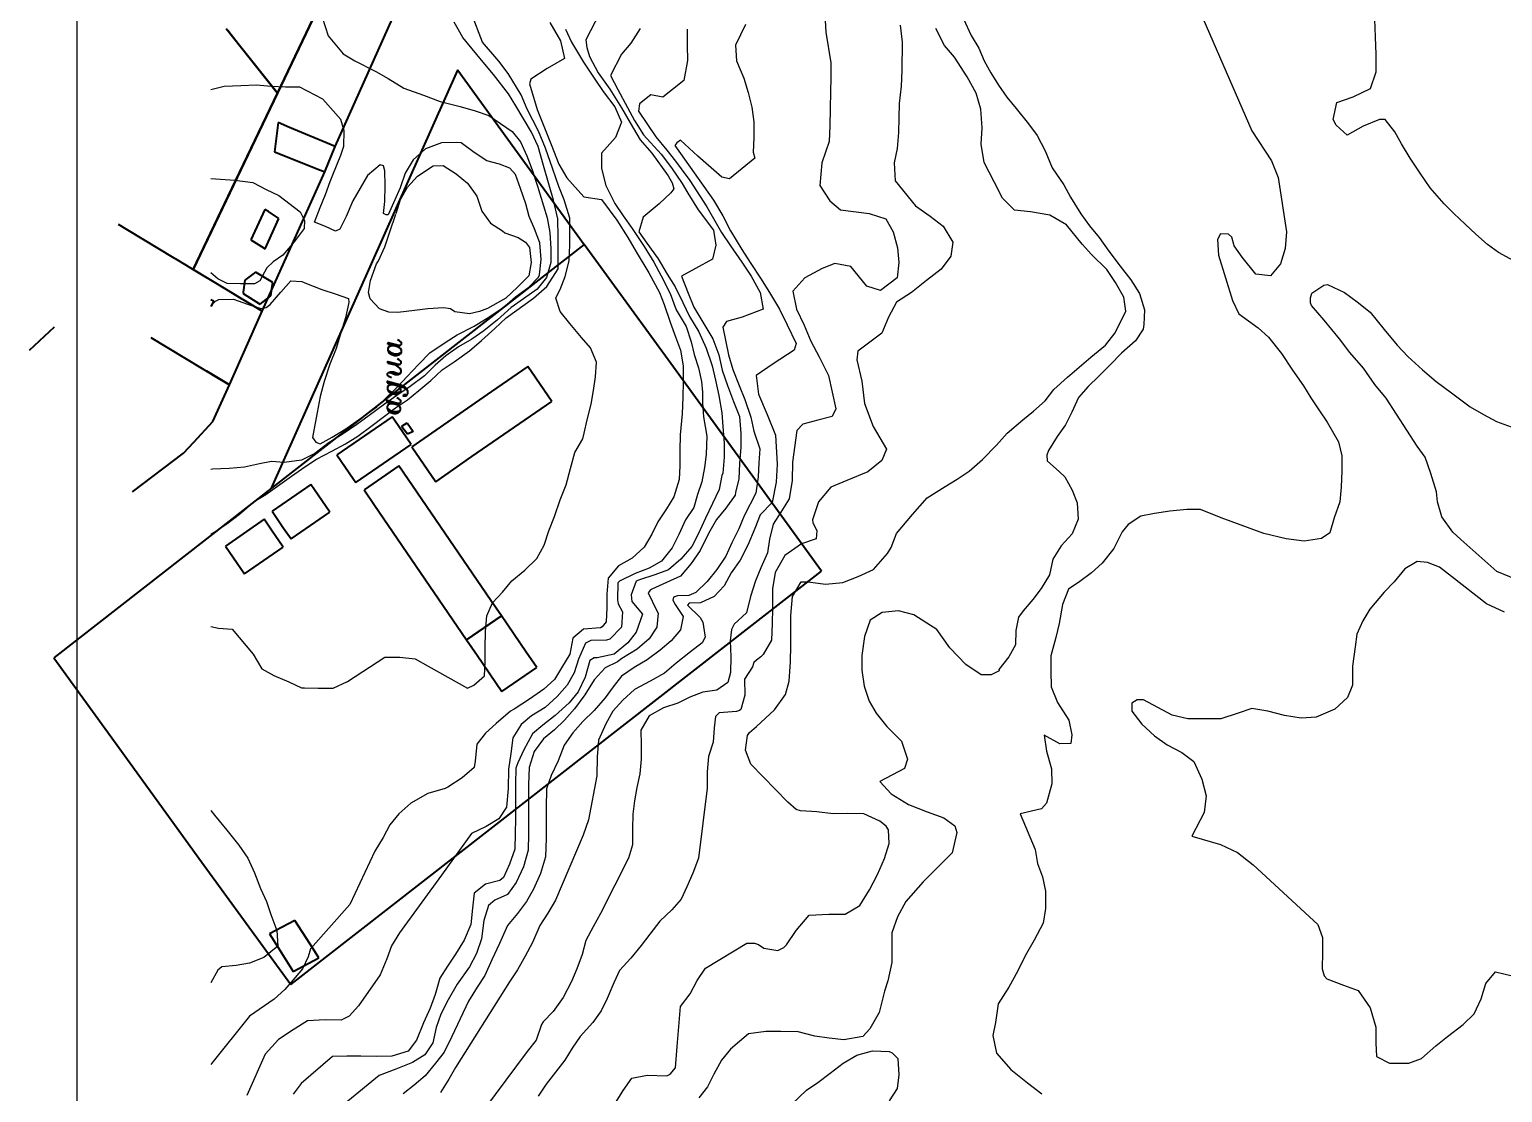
# Model space of a CAD drawing. Header units: metres. Extents: x 78 to 178, y -74 to 157.
# Drawn here: x 142.586 to 145.516, y -12.912 to -10.798 of the extents above; entities that cross this region are included whole.
import ezdxf
from ezdxf.enums import TextEntityAlignment as Align

# ---------------------------------------------------------------- set-up
doc = ezdxf.new("R2010")
doc.units = ezdxf.units.M
doc.layers.add('01_Fina', color=252, linetype='Continuous', lineweight=15)
doc.layers.add('Traza Urbana', color=7, linetype='Continuous')
doc.styles.add('ITALICT', font='ITALICT', dxfattribs={"height": 0.2})

msp = doc.modelspace()

# ---------------------------------------------------------------- linework, layer by layer
at = {"layer": '01_Fina', "color": 252, "lineweight": 9, "true_color": 0x939598}
msp.add_lwpolyline([(142.68008, -4.95976), (142.68008, -14.84805), (151.21343, -14.84213), (151.21343, -4.95384), (142.94709, -4.95976)], dxfattribs=at)
at = {"layer": '01_Fina', "color": 252, "linetype": 'Continuous', "lineweight": 9, "true_color": 0x939598}
for points in [[(144.86926, -10.65725), (145.01736, -10.99935), (145.05656, -11.05929), (145.07007, -11.09247), (145.0864, -11.20017), (145.08372, -11.23308), (145.07449, -11.26359), (145.05455, -11.28753), (145.02539, -11.28459), (144.99823, -11.25061), (144.98271, -11.22827), (144.97776, -11.21074), (144.97094, -11.20459), (144.95555, -11.20445), (144.94926, -11.21542), (144.95113, -11.2466), (144.97883, -11.3369), (144.99207, -11.36339), (145.03007, -11.39082), (145.05108, -11.40982), (145.0769, -11.44246), (145.09871, -11.47538), (145.12025, -11.50642), (145.13483, -11.53036), (145.15062, -11.55391), (145.16774, -11.57853), (145.19008, -11.61813), (145.19664, -11.64556), (145.19691, -11.67526), (145.19557, -11.7079), (145.19263, -11.73734), (145.18112, -11.76918), (145.17256, -11.79888), (145.15637, -11.80999), (145.12198, -11.8156), (145.08559, -11.81106), (145.04118, -11.80035), (144.95649, -11.76905), (144.91541, -11.75219), (144.88852, -11.75246), (144.85467, -11.75593), (144.82403, -11.76048), (144.79674, -11.76597), (144.77172, -11.78202), (144.75955, -11.79714), (144.74309, -11.83019), (144.71981, -11.85895), (144.69867, -11.87835), (144.67513, -11.89534), (144.65305, -11.91073), (144.64128, -11.94163), (144.63432, -11.97896), (144.62763, -12.00719), (144.618, -12.04332), (144.6176, -12.07422), (144.6184, -12.10486), (144.63071, -12.13643), (144.65372, -12.17122), (144.65987, -12.20065), (144.65733, -12.21764), (144.63566, -12.21818), (144.60475, -12.20145), (144.6093, -12.2333), (144.61934, -12.26822), (144.61987, -12.29832), (144.60944, -12.33618), (144.59913, -12.34809), (144.55659, -12.35772), (144.58642, -12.42876), (144.59097, -12.45632), (144.60141, -12.48268), (144.60743, -12.51118), (144.60729, -12.5461), (144.60234, -12.57513), (144.58482, -12.60911), (144.56649, -12.64029), (144.55244, -12.67026), (144.53411, -12.7021), (144.51297, -12.73581), (144.50762, -12.7726), (144.50254, -12.79883), (144.50949, -12.83388), (144.53853, -12.86639), (144.57157, -12.89288), (144.59994, -12.91429)], [(144.16686, -10.74502), (144.16993, -10.80295), (144.18024, -10.86396), (144.17984, -10.89406), (144.17943, -10.92135), (144.17903, -10.9556), (144.17796, -10.98918), (144.17703, -11.02049), (144.16217, -11.06304), (144.15843, -11.10799), (144.17796, -11.13876), (144.19964, -11.15669), (144.25623, -11.16405), (144.28941, -11.17435), (144.30399, -11.20017), (144.31242, -11.23228), (144.3155, -11.26118), (144.31202, -11.29155), (144.27897, -11.3171), (144.25195, -11.308), (144.2197, -11.26921), (144.1884, -11.26332), (144.16298, -11.27282), (144.12819, -11.29141), (144.10465, -11.31831), (144.11214, -11.3543), (144.12726, -11.38614), (144.14023, -11.41771), (144.15696, -11.44902), (144.17542, -11.48568), (144.19027, -11.55204), (144.18264, -11.56729), (144.15428, -11.57451), (144.12418, -11.58268), (144.11267, -11.59525), (144.10384, -11.6584), (144.10331, -11.69452), (144.09755, -11.73092), (144.08043, -11.75754), (144.06558, -11.78162), (144.05835, -11.81159), (144.05394, -11.83848), (144.04056, -11.86872), (144.03053, -11.89441), (144.02022, -11.92531), (144.01233, -11.95809), (143.98798, -11.98017), (143.98276, -11.9914), (143.97995, -12.01335), (143.98116, -12.04519), (143.98035, -12.07649), (143.97514, -12.0963), (143.95306, -12.11195), (143.9255, -12.11596), (143.89981, -12.12573), (143.8756, -12.13737), (143.8471, -12.1466), (143.81887, -12.16266), (143.80188, -12.19102), (143.80268, -12.22045), (143.80255, -12.24922), (143.80027, -12.27825), (143.79398, -12.30541), (143.78984, -12.33203), (143.78636, -12.35866), (143.78569, -12.38769), (143.78556, -12.41967), (143.77739, -12.44616), (143.72201, -12.55613), (143.70742, -12.58276), (143.69271, -12.60992), (143.68521, -12.63774), (143.67491, -12.66584), (143.66434, -12.69086), (143.64748, -12.7227), (143.62755, -12.75053), (143.60802, -12.77153), (143.60427, -12.77675), (143.59397, -12.80766), (143.57604, -12.83013), (143.46968, -12.97275)], [(142.94709, -11.98507), (142.96221, -11.98833), (142.98937, -11.9906), (143.03071, -12.0401), (143.04851, -12.06914), (143.07179, -12.08265), (143.10175, -12.09549), (143.12691, -12.107), (143.13279, -12.10713), (143.16022, -12.10753), (143.18992, -12.1078), (143.21842, -12.09442), (143.29307, -12.04586), (143.32304, -12.04599), (143.35328, -12.04934), (143.37883, -12.06405), (143.4575, -12.10807), (143.46995, -12.10205), (143.49108, -12.08332), (143.49256, -12.05522), (143.49269, -12.02806), (143.49296, -11.99435), (143.49563, -11.96384), (143.50714, -11.93829), (143.52707, -11.91688), (143.5458, -11.89441), (143.57149, -11.87327), (143.59544, -11.84972), (143.60989, -11.8235), (143.61899, -11.79487), (143.63063, -11.76624), (143.6416, -11.73306), (143.65391, -11.70309), (143.6622, -11.67084), (143.67063, -11.639), (143.68695, -11.61171), (143.68949, -11.6006), (143.69565, -11.57385), (143.70341, -11.54321), (143.70823, -11.51551), (143.71184, -11.48835), (143.71384, -11.45972), (143.7018, -11.43123), (143.68428, -11.41009), (143.66126, -11.38239), (143.64173, -11.35885), (143.6333, -11.33195), (143.63424, -11.32888), (143.642, -11.31496), (143.65177, -11.28874), (143.65966, -11.25757), (143.66126, -11.22639), (143.66126, -11.17301), (143.64963, -11.13635), (143.63879, -11.11), (143.62715, -11.07534), (143.61243, -11.03374), (143.59865, -11.00015), (143.57591, -10.9564), (143.56413, -10.92791), (143.53831, -10.88509), (143.51945, -10.86048), (143.48707, -10.82315), (143.46553, -10.76575)], [(143.16798, -10.77338), (143.18016, -10.81057), (143.21012, -10.84616), (143.233, -10.85994), (143.27488, -10.88121), (143.2995, -10.8954), (143.33067, -10.91453), (143.36974, -10.92844), (143.40278, -10.94088), (143.44265, -10.95092), (143.47262, -10.95948), (143.49951, -10.96898), (143.54607, -11.00056), (143.56306, -11.02143), (143.57551, -11.04885), (143.58581, -11.07695), (143.59664, -11.10959), (143.60855, -11.14839), (143.61578, -11.17221), (143.62113, -11.20178), (143.62313, -11.23402), (143.62287, -11.26145), (143.61471, -11.29075), (143.59571, -11.31403), (143.56908, -11.33369), (143.54447, -11.35042), (143.51717, -11.3753), (143.48961, -11.39724), (143.46566, -11.41343), (143.43931, -11.42882), (143.41456, -11.44675), (143.39315, -11.46548), (143.37201, -11.48635), (143.34311, -11.50775), (143.31649, -11.52555), (143.29227, -11.54321), (143.2615, -11.56582), (143.23702, -11.58334), (143.20785, -11.60315), (143.18216, -11.61907), (143.15353, -11.64114), (143.12691, -11.65412), (143.09239, -11.6588), (143.0675, -11.6572), (143.04369, -11.66188), (143.01385, -11.66817), (142.98322, -11.67084), (142.9499, -11.67205), (142.94709, -11.67289)], [(142.94709, -11.80134), (142.95338, -11.79741), (142.9788, -11.78082), (143.00369, -11.76169), (143.03285, -11.73667), (143.0564, -11.72249), (143.07968, -11.70616), (143.10724, -11.68583), (143.13386, -11.66736), (143.15714, -11.65265), (143.18725, -11.63659), (143.21454, -11.62161), (143.23902, -11.60676), (143.26752, -11.58522), (143.2896, -11.5689), (143.31435, -11.55016), (143.3383, -11.53411), (143.36024, -11.51591), (143.38419, -11.49611), (143.4068, -11.47457), (143.43101, -11.45852), (143.46111, -11.43671), (143.48506, -11.41637), (143.51169, -11.39229), (143.5343, -11.37102), (143.58888, -11.33222), (143.61537, -11.30908), (143.63772, -11.27389), (143.63785, -11.23924), (143.63799, -11.21168), (143.63692, -11.17421), (143.62849, -11.13742), (143.62006, -11.10719), (143.60842, -11.06839), (143.59825, -11.03026), (143.5846, -11.00176), (143.55383, -10.94945), (143.53871, -10.92577), (143.50941, -10.88737), (143.48533, -10.8586), (143.44787, -10.81405), (143.43115, -10.78341)], [(143.7204, -10.76455), (143.69257, -10.8182), (143.69444, -10.83332), (143.70033, -10.85151), (143.71732, -10.88416), (143.7406, -10.91667), (143.76388, -10.95373), (143.78087, -10.98316), (143.80108, -11.01728), (143.82422, -11.04364), (143.85673, -11.08859), (143.86449, -11.1025), (143.86757, -11.11495), (143.86195, -11.12297), (143.8388, -11.14451), (143.80683, -11.171), (143.79813, -11.20004), (143.81379, -11.22251), (143.8364, -11.25409), (143.85446, -11.28446), (143.87065, -11.30974), (143.88576, -11.34092), (143.89928, -11.36834), (143.91761, -11.39938), (143.93246, -11.43163), (143.94396, -11.46655), (143.95092, -11.49518), (143.95721, -11.52568), (143.9635, -11.55993), (143.96537, -11.58763), (143.96805, -11.62094), (143.96764, -11.6481), (143.9651, -11.68007), (143.9631, -11.68489), (143.95828, -11.71259), (143.9445, -11.74028), (143.93099, -11.76985), (143.91627, -11.80129), (143.90342, -11.82617), (143.88162, -11.85106), (143.85713, -11.87247), (143.82984, -11.8825), (143.7992, -11.89213), (143.79305, -11.89521), (143.78301, -11.92197), (143.78449, -11.93561), (143.80522, -11.96037), (143.79305, -11.99649), (143.77619, -12.01763), (143.7489, -12.04024), (143.71518, -12.04773), (143.70956, -12.04773), (143.7006, -12.05268), (143.69137, -12.08559), (143.67732, -12.11476), (143.65953, -12.1367), (143.63196, -12.16212), (143.60708, -12.18139), (143.58661, -12.19878), (143.56975, -12.23049), (143.55758, -12.25604), (143.55343, -12.26674), (143.55289, -12.29765), (143.55303, -12.33417), (143.55276, -12.36749), (143.55249, -12.39679), (143.55142, -12.42823), (143.54099, -12.45806), (143.52881, -12.48402), (143.52172, -12.49044), (143.49349, -12.49726), (143.47088, -12.51533), (143.46754, -12.5453), (143.46392, -12.57794), (143.45081, -12.60885), (143.43329, -12.63708), (143.41737, -12.66076), (143.40265, -12.68444), (143.39328, -12.71708), (143.38285, -12.74411), (143.36974, -12.77341), (143.35622, -12.80752), (143.3391, -12.82973), (143.30712, -12.83963), (143.27635, -12.84003), (143.24518, -12.8399), (143.21735, -12.83937), (143.18899, -12.84044), (143.12677, -12.89395), (143.11085, -12.91522)], [(144.4438, -10.77672), (144.45919, -10.8099), (144.47471, -10.83479), (144.48488, -10.86034), (144.49852, -10.88416), (144.51337, -10.90851), (144.5305, -10.93246), (144.54896, -10.9552), (144.57318, -10.9853), (144.5903, -11.00872), (144.60676, -11.03895), (144.62054, -11.07307), (144.64369, -11.10665), (144.65693, -11.13127), (144.67767, -11.16472), (144.69453, -11.18813), (144.71393, -11.21181), (144.73319, -11.2387), (144.75594, -11.2684), (144.77721, -11.29596), (144.79393, -11.32312), (144.80397, -11.35563), (144.8029, -11.3844), (144.80129, -11.3939), (144.78604, -11.41718), (144.75848, -11.44153), (144.736, -11.46494), (144.71352, -11.48715), (144.69172, -11.50789), (144.67272, -11.52943), (144.65974, -11.55913), (144.64663, -11.58401), (144.63057, -11.60716), (144.61305, -11.63485), (144.60984, -11.64435), (144.61024, -11.65546), (144.63499, -11.67727), (144.64569, -11.6873), (144.66028, -11.71406), (144.67031, -11.73921), (144.67245, -11.77159), (144.66041, -11.80089), (144.6386, -11.82443), (144.62201, -11.85106), (144.61492, -11.88237), (144.59873, -11.90979), (144.58201, -11.93147), (144.56274, -11.95394), (144.55338, -11.96625), (144.54789, -11.99314), (144.54722, -12.02164), (144.53398, -12.04519), (144.51458, -12.07088), (144.51525, -12.07355), (144.49933, -12.08145), (144.47912, -12.08118), (144.44889, -12.06057), (144.41691, -12.0278), (144.39109, -11.991), (144.37102, -11.97856), (144.34493, -11.9621), (144.31456, -11.95368), (144.28218, -11.95729), (144.25837, -11.97281), (144.24713, -12.00532), (144.24165, -12.04305), (144.24165, -12.07208), (144.24673, -12.10392), (144.25623, -12.13376), (144.27014, -12.1573), (144.29168, -12.18433), (144.32072, -12.2135), (144.33262, -12.24908), (144.32687, -12.26741), (144.2779, -12.2931), (144.29984, -12.31772), (144.33476, -12.33939), (144.37182, -12.35384), (144.405, -12.36535), (144.42681, -12.38127), (144.43056, -12.39478), (144.42173, -12.43505), (144.3947, -12.46181), (144.36393, -12.49298), (144.32955, -12.53218), (144.31269, -12.56242), (144.30118, -12.59453), (144.30132, -12.62209), (144.30132, -12.65367), (144.29369, -12.68992), (144.28673, -12.71053), (144.27616, -12.7528), (144.25743, -12.78505), (144.24379, -12.80083), (144.20579, -12.80712), (144.17662, -12.80405), (144.14853, -12.7999), (144.11521, -12.79107), (144.08083, -12.79067), (144.05113, -12.79053), (144.01648, -12.79548), (143.98076, -12.82559), (143.96243, -12.84779), (143.94744, -12.87562), (143.935, -12.90064), (143.91761, -12.92258)], [(145.53847, -11.25783), (145.50837, -11.24164), (145.4863, -11.22546), (145.46288, -11.20459), (145.44214, -11.18465), (145.41927, -11.16378), (145.40054, -11.14425), (145.37244, -11.11281), (145.35277, -11.08377), (145.3327, -11.0534), (145.31531, -11.02531), (145.30193, -11.00136), (145.28293, -10.97661), (145.27143, -10.97687), (145.23905, -10.99039), (145.20734, -11.00805), (145.18513, -10.98838), (145.17965, -10.97661), (145.18701, -10.94316), (145.21912, -10.93152), (145.25363, -10.9152), (145.26514, -10.88228), (145.26527, -10.84777), (145.2638, -10.81258), (145.26233, -10.77806)], [(143.62126, -10.78395), (143.6424, -10.82061), (143.65043, -10.85526), (143.61564, -10.87506), (143.5834, -10.8966), (143.58059, -10.90583), (143.59624, -10.95667), (143.60895, -10.99012), (143.62367, -11.02678), (143.63919, -11.06558), (143.65471, -11.093), (143.68909, -11.13087), (143.72388, -11.13568), (143.75438, -11.17676), (143.77646, -11.21154), (143.79291, -11.24031), (143.81833, -11.28151), (143.83947, -11.32098), (143.8483, -11.34493), (143.86075, -11.37972), (143.87145, -11.40915), (143.88081, -11.43577), (143.88617, -11.46668), (143.88617, -11.49879), (143.88563, -11.52929), (143.88456, -11.56234), (143.88055, -11.60408), (143.88001, -11.63485), (143.87948, -11.66549), (143.87867, -11.69265), (143.8677, -11.72744), (143.85325, -11.75139), (143.83613, -11.77721), (143.82395, -11.80129), (143.80897, -11.82765), (143.78475, -11.84919), (143.75746, -11.86444), (143.73686, -11.88892), (143.73458, -11.92103), (143.73431, -11.94792), (143.73351, -11.97562), (143.72548, -11.98605), (143.72174, -11.98793), (143.68842, -11.99047), (143.66662, -12.00826), (143.66086, -12.03997), (143.64427, -12.06713), (143.63063, -12.09041), (143.60949, -12.11008), (143.58086, -12.12988), (143.54995, -12.14981), (143.54273, -12.15342), (143.5145, -12.17818), (143.49336, -12.19717), (143.47597, -12.21938), (143.47262, -12.2527), (143.47075, -12.26567), (143.4468, -12.28641), (143.41857, -12.30474), (143.41295, -12.30755), (143.3783, -12.31745), (143.34485, -12.33645), (143.3209, -12.35759), (143.30284, -12.3794), (143.28946, -12.40455), (143.27327, -12.43224), (143.2231, -12.5378), (143.14537, -12.62624), (143.14029, -12.64189), (143.12945, -12.66597), (143.11433, -12.68337), (143.09413, -12.70705), (143.07299, -12.72658), (143.02376, -12.7603), (142.9487, -12.85328), (142.94709, -12.85615)], [(143.65217, -10.79733), (143.66394, -10.82315), (143.68842, -10.86275), (143.71077, -10.89633), (143.72722, -10.92095), (143.75037, -10.95159), (143.76388, -10.98196), (143.75184, -11.01286), (143.72415, -11.0435), (143.72374, -11.07454), (143.73284, -11.10826), (143.75037, -11.14371), (143.76723, -11.16833), (143.78462, -11.19361), (143.80884, -11.22907), (143.82783, -11.26038), (143.84242, -11.2878), (143.86034, -11.32286), (143.87252, -11.35563), (143.89245, -11.38855), (143.90249, -11.41878), (143.90824, -11.4442), (143.91667, -11.47056), (143.92256, -11.49799), (143.92483, -11.51926), (143.92456, -11.54053), (143.9267, -11.56796), (143.93366, -11.60676), (143.93192, -11.64288), (143.92911, -11.6691), (143.92376, -11.69774), (143.9152, -11.72275), (143.9073, -11.74871), (143.89085, -11.77293), (143.8776, -11.80223), (143.86476, -11.82898), (143.84309, -11.85507), (143.81887, -11.86885), (143.79064, -11.87969), (143.76, -11.89467), (143.75666, -11.89829), (143.75572, -11.932), (143.75692, -11.9403), (143.76575, -11.95582), (143.76375, -11.98672), (143.74047, -12.01), (143.73418, -12.01214), (143.70247, -12.01308), (143.6919, -12.01803), (143.67839, -12.05), (143.66983, -12.07743), (143.65578, -12.10205), (143.63584, -12.12412), (143.61203, -12.14593), (143.585, -12.16266), (143.56387, -12.18018), (143.54768, -12.20627), (143.5434, -12.23771), (143.53925, -12.26862), (143.53831, -12.30715), (143.5347, -12.34474), (143.51971, -12.36789), (143.49456, -12.38274), (143.46553, -12.39679), (143.40559, -12.48001), (143.32184, -12.59466), (143.30619, -12.62022), (143.29709, -12.64604), (143.28358, -12.67802), (143.24023, -12.73956), (143.2219, -12.76043), (143.20638, -12.76792), (143.17427, -12.76739), (143.13935, -12.76966), (143.11032, -12.78705), (143.08115, -12.80659), (143.0552, -12.83562), (143.01814, -12.91777)], [(143.80054, -10.79599), (143.78208, -10.82502), (143.76402, -10.84656), (143.74167, -10.88911), (143.75612, -10.9172), (143.77539, -10.95266), (143.7893, -10.97902), (143.80723, -11.00751), (143.84255, -11.04564), (143.86342, -11.07294), (143.88429, -11.10397), (143.89553, -11.12337), (143.91627, -11.15629), (143.94651, -11.19709), (143.95159, -11.22679), (143.9445, -11.25489), (143.91065, -11.27309), (143.88322, -11.28861), (143.89647, -11.32205), (143.90784, -11.34975), (143.92737, -11.38333), (143.9453, -11.41276), (143.95734, -11.4446), (143.9639, -11.47564), (143.97487, -11.50601), (143.98651, -11.53786), (143.99855, -11.56769), (144.00123, -11.60141), (144.00123, -11.6283), (143.99828, -11.66121), (143.99721, -11.69158), (143.99052, -11.71847), (143.98959, -11.72382), (143.97099, -11.74965), (143.95239, -11.77226), (143.93674, -11.79995), (143.92028, -11.83367), (143.90222, -11.85989), (143.88081, -11.88491), (143.85352, -11.89775), (143.82435, -11.91073), (143.82128, -11.9122), (143.817, -11.91849), (143.83319, -11.95247), (143.83693, -11.95836), (143.83399, -11.98632), (143.81874, -12.00947), (143.79465, -12.03007), (143.76455, -12.0488), (143.75585, -12.05562), (143.73097, -12.06766), (143.7093, -12.09108), (143.69056, -12.12131), (143.6705, -12.14914), (143.65056, -12.17162), (143.63036, -12.19075), (143.60842, -12.20868), (143.58969, -12.23397), (143.58032, -12.26581), (143.57898, -12.29952), (143.57885, -12.33324), (143.57872, -12.36481), (143.57858, -12.39732), (143.57791, -12.4297), (143.56855, -12.46342), (143.5545, -12.49405), (143.53671, -12.51787), (143.51196, -12.52924), (143.49925, -12.53994), (143.48961, -12.56991), (143.48546, -12.60644), (143.47543, -12.6352), (143.46111, -12.66209), (143.4365, -12.69661), (143.4191, -12.72752), (143.40412, -12.75628), (143.39476, -12.78251), (143.38847, -12.81341), (143.37268, -12.83723), (143.34779, -12.85194), (143.31502, -12.86545), (143.28184, -12.87803), (143.17186, -12.96821)], [(143.89433, -10.79693), (143.89419, -10.8293), (143.89473, -10.85941), (143.88791, -10.89954), (143.84603, -10.93232), (143.82195, -10.92751), (143.7992, -10.94597), (143.79786, -10.96002), (143.83198, -11.01112), (143.85365, -11.03748), (143.87132, -11.05956), (143.88269, -11.07508), (143.89968, -11.09836), (143.93366, -11.1508), (143.96269, -11.20151), (143.98062, -11.22813), (144.00337, -11.26038), (144.02143, -11.2882), (144.03936, -11.32112), (144.04524, -11.35376), (144.0039, -11.36968), (143.97273, -11.37878), (143.96524, -11.38962), (143.97634, -11.44514), (143.98517, -11.47404), (143.99801, -11.50588), (144.00912, -11.53398), (144.02103, -11.5689), (144.02665, -11.59659), (144.03895, -11.63191), (144.03721, -11.65947), (144.03534, -11.6877), (144.03079, -11.71968), (144.00805, -11.7653), (143.99681, -11.79099), (143.98316, -11.81868), (143.97099, -11.84557), (143.95319, -11.8718), (143.93393, -11.89561), (143.91132, -11.91782), (143.8974, -11.92371), (143.87479, -11.92384), (143.8673, -11.92692), (143.86583, -11.9328), (143.87038, -11.94123), (143.88617, -11.96545), (143.88081, -11.99167), (143.86235, -12.01361), (143.84094, -12.03208), (143.81459, -12.05121), (143.78917, -12.06686), (143.76348, -12.08385), (143.74702, -12.10513), (143.7315, -12.12707), (143.70943, -12.15195), (143.68709, -12.17416), (143.66688, -12.19677), (143.64976, -12.22139), (143.63758, -12.2523), (143.62394, -12.28173), (143.61484, -12.30822), (143.61404, -12.34608), (143.61404, -12.3794), (143.6139, -12.40696), (143.61283, -12.44348), (143.60226, -12.47653), (143.58848, -12.50783), (143.57444, -12.53218), (143.55677, -12.5556), (143.53684, -12.57968), (143.52132, -12.61554), (143.50567, -12.64805), (143.49175, -12.67922), (143.4765, -12.7021), (143.45964, -12.73019), (143.44252, -12.76565), (143.42633, -12.80083), (143.41068, -12.83147), (143.39395, -12.85368), (143.37348, -12.8787), (143.35141, -12.89743), (143.32933, -12.91482)], [(144.01046, -10.78796), (143.99052, -10.82917), (143.99266, -10.85994), (144.00738, -10.89446), (144.01594, -10.92309), (144.0229, -10.95226), (144.02691, -10.98116), (144.02691, -11.01313), (144.02584, -11.04163), (144.02919, -11.05394), (143.97888, -11.09461), (143.96323, -11.09153), (143.91573, -11.04979), (143.88135, -11.01822), (143.87372, -11.02303), (143.86984, -11.02878), (143.94691, -11.13729), (143.96497, -11.1686), (143.98076, -11.19803), (144.0031, -11.23562), (144.01982, -11.26118), (144.04163, -11.29409), (144.06023, -11.32419), (144.07789, -11.35389), (144.09341, -11.38507), (144.11107, -11.42226), (144.10705, -11.43564), (144.06571, -11.46307), (144.03186, -11.48581), (144.03614, -11.52314), (144.0534, -11.56381), (144.07026, -11.60475), (144.07307, -11.66215), (144.0716, -11.69827), (144.06317, -11.73841), (144.03989, -11.76316), (144.02865, -11.79005), (144.01527, -11.8231), (144.00002, -11.85307), (143.98196, -11.87849), (143.96805, -11.90404), (143.94811, -11.92531), (143.92055, -11.93789), (143.89821, -11.93882), (143.89513, -11.94284), (143.91988, -11.96705), (143.92537, -11.97642), (143.92992, -12.00639), (143.9243, -12.01776), (143.90128, -12.03569), (143.87279, -12.05817), (143.84951, -12.07783), (143.82074, -12.09416), (143.78944, -12.11021), (143.76616, -12.13175), (143.74622, -12.15369), (143.73284, -12.17844), (143.71813, -12.21149), (143.71558, -12.24427), (143.71491, -12.282), (143.69792, -12.3695), (143.68722, -12.40013), (143.63237, -12.52924), (143.61711, -12.55546), (143.60159, -12.57955), (143.58634, -12.61353), (143.57229, -12.64082), (143.55677, -12.66825), (143.54085, -12.69166), (143.43382, -12.86224), (143.42044, -12.88566), (143.40372, -12.91215)], [(144.31804, -10.78943), (144.32179, -10.82328), (144.32165, -10.87907), (144.32005, -10.91038), (144.31577, -10.9449), (144.3151, -10.9734), (144.3147, -11.00256), (144.31229, -11.0344), (144.3064, -11.0633), (144.30841, -11.09889), (144.34868, -11.14853), (144.37784, -11.16886), (144.40367, -11.1888), (144.42293, -11.22051), (144.41905, -11.2486), (144.39938, -11.27429), (144.37049, -11.29703), (144.34038, -11.32085), (144.31068, -11.34011), (144.29516, -11.36968), (144.28138, -11.40179), (144.23402, -11.43725), (144.23188, -11.4545), (144.24178, -11.49705), (144.247, -11.54147), (144.26412, -11.58736), (144.29115, -11.63218), (144.28138, -11.65519), (144.25342, -11.6778), (144.21208, -11.69506), (144.17984, -11.70817), (144.15535, -11.73707), (144.14385, -11.77319), (144.14411, -11.77814), (144.15214, -11.79487), (144.1508, -11.81092), (144.12177, -11.82042), (144.08859, -11.8441), (144.06959, -11.87755), (144.06384, -11.91033), (144.06384, -11.94899), (144.06371, -11.97923), (144.06197, -12.01201), (144.04551, -12.04077), (144.04083, -12.04572), (144.032, -12.05188), (144.02691, -12.05683), (144.0241, -12.06552), (144.00858, -12.08961), (144.00899, -12.12172), (144.00096, -12.15048), (143.99842, -12.15235), (143.9928, -12.15449), (143.95828, -12.15704), (143.95065, -12.1644), (143.94784, -12.18647), (143.94597, -12.21497), (143.93687, -12.244), (143.93433, -12.27437), (143.9342, -12.30688), (143.91694, -12.44602), (143.9057, -12.47572), (143.89393, -12.50262), (143.88242, -12.52737), (143.86409, -12.54864), (143.84014, -12.57112), (143.81994, -12.59734), (143.80255, -12.61928), (143.78208, -12.64484), (143.76, -12.66959), (143.7485, -12.69394), (143.73512, -12.72511), (143.72321, -12.74959), (143.70702, -12.77274), (143.68133, -12.80057), (143.66541, -12.82371), (143.65083, -12.84739), (143.6325, -12.87121), (143.61417, -12.89556), (143.59771, -12.9191)], [(143.74796, -12.93904), (143.76723, -12.90813), (143.78408, -12.88352), (143.81472, -12.87736), (143.85365, -12.8787), (143.86021, -12.87562), (143.87105, -12.86305), (143.87426, -12.82064), (143.88108, -12.74076), (143.90035, -12.71574), (143.9144, -12.68899), (143.93058, -12.6649), (144.01327, -12.615), (144.02812, -12.61473), (144.03655, -12.61727), (144.04698, -12.62503), (144.07481, -12.62918), (144.08658, -12.62329), (144.09194, -12.61808), (144.1112, -12.58998), (144.13729, -12.55908), (144.17596, -12.55734), (144.20847, -12.5572), (144.2379, -12.54021), (144.2569, -12.50877), (144.27282, -12.47813), (144.28673, -12.44629), (144.2961, -12.41699), (144.29503, -12.3897), (144.29035, -12.38234), (144.27737, -12.37204), (144.24566, -12.35772), (144.21409, -12.35732), (144.18492, -12.35745), (144.15254, -12.35344), (144.11976, -12.3517), (144.11107, -12.34916), (144.09448, -12.33431), (144.02129, -12.25925), (144.01059, -12.23129), (144.0146, -12.20159), (144.01835, -12.1957), (144.0324, -12.18433), (144.06812, -12.15102), (144.08979, -12.12051), (144.09702, -12.09389), (144.10023, -12.05549), (144.10036, -12.02298), (144.1005, -11.9914), (144.1005, -11.96304), (144.10371, -11.92531), (144.12083, -11.89655), (144.13515, -11.89628), (144.1694, -11.90096), (144.20392, -11.89762), (144.23456, -11.88584), (144.26506, -11.87206), (144.29289, -11.84022), (144.29998, -11.82831), (144.31108, -11.80049), (144.34239, -11.76222), (144.37196, -11.72904), (144.40768, -11.70697), (144.43136, -11.69185), (144.45531, -11.6762), (144.48193, -11.65318), (144.50963, -11.62428), (144.53117, -11.60087), (144.56221, -11.57425), (144.58335, -11.55659), (144.60649, -11.53625), (144.62348, -11.51364), (144.65104, -11.48956), (144.67446, -11.46922), (144.69747, -11.44955), (144.72664, -11.42587), (144.74563, -11.40086), (144.76717, -11.35791), (144.76276, -11.33035), (144.7463, -11.30118), (144.72891, -11.27509), (144.69854, -11.24552), (144.67981, -11.22505), (144.64864, -11.18599), (144.61559, -11.16686), (144.57706, -11.16057), (144.54535, -11.15709), (144.52153, -11.13328), (144.50494, -11.10076), (144.48514, -11.0621), (144.47886, -11.02598), (144.48086, -10.99333), (144.47859, -10.95654), (144.46909, -10.92443), (144.45116, -10.89192), (144.42628, -10.85312), (144.40634, -10.82984), (144.38895, -10.79599)], [(142.94709, -11.34699), (142.95592, -11.33838), (142.96301, -11.33503), (142.99205, -11.33436), (143.01947, -11.34413), (143.0465, -11.35296), (143.05707, -11.35055), (143.0651, -11.34466), (143.08624, -11.32045), (143.1059, -11.29744), (143.12784, -11.29877), (143.13708, -11.30292), (143.16785, -11.3151), (143.19394, -11.32339), (143.22083, -11.33276), (143.22136, -11.34078), (143.21467, -11.37142), (143.20517, -11.40086), (143.19634, -11.43203), (143.1835, -11.4632), (143.17213, -11.49759), (143.1645, -11.52755), (143.15848, -11.55926), (143.14925, -11.60957), (143.1554, -11.6184), (143.1645, -11.62201), (143.18805, -11.6089), (143.21507, -11.59177), (143.24504, -11.57063), (143.27702, -11.54802), (143.29816, -11.52782), (143.31836, -11.50856), (143.33736, -11.48822), (143.3601, -11.464), (143.38271, -11.44072), (143.41282, -11.42025), (143.43703, -11.405), (143.47075, -11.38761), (143.50152, -11.36861), (143.53028, -11.34908), (143.55303, -11.32981), (143.57939, -11.31028), (143.59892, -11.29034), (143.60079, -11.28566), (143.60387, -11.25516), (143.60159, -11.22184), (143.59062, -11.19455), (143.58032, -11.1694), (143.57363, -11.14425), (143.56253, -11.11401), (143.55316, -11.08618), (143.54179, -11.07347), (143.52079, -11.06558), (143.49577, -11.05916), (143.47035, -11.04243), (143.44493, -11.02317), (143.43476, -11.02276), (143.40573, -11.02317), (143.37415, -11.03494), (143.34953, -11.05675), (143.33335, -11.08324), (143.32318, -11.11281), (143.29963, -11.16645), (143.29588, -11.16645), (143.29053, -11.16378), (143.29281, -11.1397), (143.29334, -11.10826), (143.29321, -11.07896), (143.29026, -11.06906), (143.28344, -11.06705), (143.25829, -11.08792), (143.24357, -11.11347), (143.22899, -11.13836), (143.21574, -11.1694), (143.20357, -11.19468), (143.19501, -11.1987), (143.17521, -11.18973), (143.15286, -11.18077), (143.1645, -11.15214), (143.1748, -11.12605), (143.18404, -11.09983), (143.18979, -11.08658), (143.20571, -11.04792), (143.21106, -11.02959), (143.212, -10.99962), (143.20544, -10.97674), (143.16972, -10.93634), (143.12396, -10.91252), (143.0952, -10.91225), (143.0667, -10.91118), (143.03754, -10.90864), (143.0065, -10.90958), (142.97318, -10.91118), (142.94709, -10.91785)], [(143.31555, -11.16391), (143.32438, -11.13622), (143.33803, -11.11133), (143.35823, -11.08926), (143.38927, -11.06879), (143.40907, -11.06852), (143.43462, -11.08484), (143.45723, -11.10344), (143.47597, -11.12953), (143.4856, -11.15896), (143.50339, -11.18318), (143.52707, -11.19816), (143.53189, -11.20244), (143.55811, -11.21154), (143.57283, -11.22064), (143.58086, -11.23121), (143.58434, -11.26118), (143.57939, -11.2878), (143.55664, -11.31001), (143.5339, -11.33209), (143.49737, -11.35296), (143.48105, -11.35898), (143.46138, -11.36313), (143.43235, -11.35925), (143.42352, -11.35336), (143.40961, -11.35135), (143.3783, -11.35349), (143.35221, -11.35657), (143.31849, -11.36058), (143.30057, -11.36018), (143.28224, -11.35349), (143.26377, -11.33329), (143.26016, -11.32071), (143.26418, -11.29703), (143.27622, -11.26399), (143.28063, -11.25757), (143.29307, -11.23014), (143.30284, -11.20017), (143.31461, -11.16538)], [(142.94709, -11.09423), (142.99486, -11.09755), (143.03031, -11.1021), (143.0568, -11.11615), (143.08209, -11.12806), (143.12437, -11.16043), (143.13293, -11.17796), (143.13226, -11.19388), (143.11232, -11.21997), (143.09012, -11.24646), (143.07072, -11.25957), (143.05801, -11.27188), (143.04396, -11.29784), (143.03366, -11.30346), (143.00609, -11.30386), (142.97934, -11.30305), (142.96101, -11.29396), (142.94709, -11.28148)], [(145.54556, -11.89213), (145.50529, -11.87554), (145.43331, -11.81186), (145.41726, -11.79741), (145.39532, -11.76677), (145.38689, -11.73694), (145.38502, -11.717), (145.37364, -11.68101), (145.36214, -11.64863), (145.34648, -11.62656), (145.28494, -11.53103), (145.2626, -11.50374), (145.23985, -11.4715), (145.21229, -11.44006), (145.19182, -11.4133), (145.16145, -11.37597), (145.13617, -11.3468), (145.13403, -11.34172), (145.13416, -11.33155), (145.1371, -11.32245), (145.16078, -11.30627), (145.16841, -11.30506), (145.20186, -11.32071), (145.22728, -11.33918), (145.25283, -11.36005), (145.28079, -11.39417), (145.30688, -11.42574), (145.32816, -11.44822), (145.35705, -11.47484), (145.38461, -11.49772), (145.41512, -11.52033), (145.45178, -11.54802), (145.47827, -11.56354), (145.50462, -11.57759), (145.53339, -11.58789)], [(145.52055, -11.95662), (145.48429, -11.94003), (145.41458, -11.88544), (145.39117, -11.86685), (145.36736, -11.85775), (145.34675, -11.85574), (145.32227, -11.87046), (145.30073, -11.89641), (145.28093, -11.91702), (145.25256, -11.95073), (145.23825, -11.97388), (145.22647, -12.0005), (145.22326, -12.02539), (145.21818, -12.06419), (145.21805, -12.10165), (145.20774, -12.12667), (145.18259, -12.14981), (145.1458, -12.16573), (145.1157, -12.1672), (145.08238, -12.16239), (145.04934, -12.15329), (145.01776, -12.14834), (144.99074, -12.15744), (144.95582, -12.16908), (144.92424, -12.16868), (144.89013, -12.16854), (144.85922, -12.16172), (144.80196, -12.13108), (144.78952, -12.13108), (144.77921, -12.13764), (144.77908, -12.15369), (144.79888, -12.17938), (144.8239, -12.20279), (144.84945, -12.22019), (144.87822, -12.23597), (144.9023, -12.25337), (144.91822, -12.28909), (144.92652, -12.32187), (144.92304, -12.35491), (144.89815, -12.40241), (144.95528, -12.41846), (144.98913, -12.43478), (145.02044, -12.459), (145.14901, -12.57794), (145.15851, -12.60363), (145.15811, -12.63306), (145.15771, -12.66611), (145.16145, -12.67975), (145.16694, -12.68564), (145.19972, -12.69848), (145.22915, -12.70879), (145.2531, -12.74384), (145.26447, -12.78224), (145.26434, -12.81314), (145.26554, -12.84044), (145.29176, -12.85341), (145.32976, -12.85328), (145.35518, -12.84405), (145.38341, -12.81916), (145.40669, -12.80057), (145.43773, -12.77689), (145.46007, -12.75561), (145.47412, -12.72591), (145.48282, -12.69541), (145.50248, -12.67226), (145.53526, -12.67975)], [(142.94709, -12.35105), (142.95418, -12.36053), (142.9784, -12.39037), (143.00221, -12.4202), (143.02054, -12.44589), (143.03339, -12.47532), (143.04543, -12.50636), (143.05734, -12.53232), (143.06643, -12.55774), (143.07794, -12.58985), (143.07995, -12.62102), (143.05198, -12.64376), (143.02376, -12.6546), (142.99726, -12.65942), (142.9685, -12.66196), (142.96074, -12.66878), (142.94709, -12.69368)], [(144.1017, -12.93556), (144.13154, -12.9072), (144.15415, -12.89181), (144.17863, -12.87362), (144.20472, -12.85355), (144.23201, -12.83789), (144.26292, -12.82906), (144.2961, -12.83067), (144.30185, -12.83321), (144.31336, -12.84432), (144.31563, -12.87683), (144.31215, -12.90372), (144.29596, -12.92874)]]:
    msp.add_lwpolyline(points, dxfattribs=at)
at = {"layer": 'Traza Urbana', "color": 7, "linetype": 'Continuous'}
for p, q in [((142.9471, -11.33475), (142.95245, -11.33718)), ((142.95245, -11.33718), (142.9471, -11.34868))]:
    msp.add_line(p, q, dxfattribs=at)
at = {"layer": 'Traza Urbana', "color": 216, "linetype": 'Continuous'}
for p, q in [((143.33776, -11.60275), (143.32639, -11.58763)), ((143.32706, -11.58643), (143.33749, -11.58027)), ((143.33749, -11.58027), (143.34927, -11.597)), ((143.34927, -11.597), (143.33776, -11.60275))]:
    msp.add_line(p, q, dxfattribs=at)
at = {"layer": 'Traza Urbana', "color": 7, "linetype": 'Continuous', "invisible_edges": 5}
for points in [[(143.16166, -10.49799), (142.97706, -10.79573), (143.0536, -10.89165), (143.23501, -10.59906)], [(143.23501, -10.59906), (143.0536, -10.89165), (143.07955, -10.92417)], [(143.23501, -10.59906), (143.23501, -10.59906), (143.07955, -10.92417), (143.25985, -10.63336)], [(143.25985, -10.63336), (143.07955, -10.92417), (142.91137, -11.27483), (143.28638, -10.66998)], [(143.28638, -10.66998), (142.91137, -11.27483), (142.96921, -11.30972), (143.3292, -10.7291)], [(143.3292, -10.7291), (142.96921, -11.30972), (143.00702, -11.33252), (143.19434, -11.0304)], [(142.98031, -10.7998), (142.586, -11.43578), (142.6361, -11.38887), (142.99214, -10.81462)], [(142.99214, -10.81462), (142.76246, -11.18506), (142.78112, -11.1963), (143.00656, -10.83269)], [(143.00656, -10.83269), (142.78112, -11.1963), (142.87303, -11.25172), (143.07762, -10.92175)], [(143.07762, -10.92175), (142.87303, -11.25172), (142.87553, -11.25322), (143.07955, -10.92417)], [(143.07955, -10.92417), (142.87553, -11.25322), (142.89804, -11.2668), (142.97392, -11.14442)], [(143.08062, -10.98304), (143.08062, -10.98304), (143.07353, -11.04083), (143.10346, -10.99255)], [(143.10346, -10.99255), (143.07353, -11.04083), (143.16523, -11.07734), (143.19434, -11.0304)], [(143.19434, -11.0304), (143.00702, -11.33252), (143.01437, -11.33695), (143.17333, -11.08057)], [(143.19434, -11.0304), (143.16523, -11.07734), (143.17333, -11.08057)], [(143.17333, -11.08057), (143.01437, -11.33695), (143.04891, -11.35778)], [(142.97392, -11.14442), (142.89804, -11.2668), (142.91137, -11.27483)], [(143.05413, -11.15549), (143.05413, -11.15549), (143.02643, -11.21637), (143.06134, -11.16007)], [(143.06134, -11.16007), (143.02643, -11.21637), (143.04745, -11.22971), (143.08236, -11.17342)], [(143.08236, -11.17342), (143.04745, -11.22971), (143.05466, -11.23429)], [(143.06764, -11.70992), (142.75511, -12.214), (142.92854, -12.45288), (143.68963, -11.22533)], [(143.68963, -11.22533), (142.92854, -12.45288), (143.1059, -12.69715), (143.86699, -11.46961)], [(142.91137, -11.27483), (142.82742, -11.41023), (142.96497, -11.49317), (143.04891, -11.35778)], [(143.0358, -11.28032), (143.01116, -11.32005), (143.01078, -11.32286), (143.03678, -11.28092)], [(143.03678, -11.28092), (143.01078, -11.32286), (143.04391, -11.34326), (143.06991, -11.30132)], [(143.01439, -11.29637), (143.01439, -11.29637), (143.01116, -11.32005), (143.0358, -11.28032)], [(143.06991, -11.30132), (143.04391, -11.34326), (143.0449, -11.34387), (143.06953, -11.30413)], [(143.06953, -11.30413), (143.0449, -11.34387), (143.0663, -11.32781)], [(143.04891, -11.35778), (142.96497, -11.49317), (142.98362, -11.50442)], [(142.93913, -11.47759), (142.79069, -11.71701), (142.89237, -11.64061), (142.97867, -11.50143)], [(143.86699, -11.46961), (143.1059, -12.69715), (143.36974, -12.49152), (143.94053, -11.57089)], [(143.50532, -11.5178), (143.39409, -11.69721), (143.46628, -11.64729), (143.57751, -11.46789)], [(143.57751, -11.46789), (143.46628, -11.64729), (143.62514, -11.53746)], [(142.97867, -11.50143), (142.89237, -11.64061), (142.91269, -11.61881), (142.98362, -11.50442)], [(142.98362, -11.50442), (142.91269, -11.61881), (142.95097, -11.57773)], [(143.34646, -11.62764), (143.34646, -11.62764), (143.39409, -11.69721), (143.50532, -11.5178)], [(143.19742, -11.64382), (143.19742, -11.64382), (143.23043, -11.69218), (143.30753, -11.56783)], [(143.30753, -11.56783), (143.23043, -11.69218), (143.23514, -11.69908), (143.31224, -11.57474)], [(143.31224, -11.57474), (143.23514, -11.69908), (143.34525, -11.62309)], [(143.94053, -11.57089), (143.36974, -12.49152), (143.63357, -12.28602), (144.01411, -11.67224)], [(143.2516, -11.71366), (143.2516, -11.71366), (143.27238, -11.74404), (143.3209, -11.66577)], [(143.3209, -11.66577), (143.27238, -11.74404), (143.4555, -12.01175), (143.50402, -11.93348)], [(144.01411, -11.67224), (143.63357, -12.28602), (143.89741, -12.08052), (144.0877, -11.77359)], [(142.63429, -12.0476), (142.63429, -12.0476), (142.75511, -12.214), (143.06764, -11.70992)], [(143.06858, -11.75567), (143.06858, -11.75567), (143.09166, -11.78948), (143.14564, -11.70242)], [(143.14564, -11.70242), (143.09166, -11.78948), (143.1063, -11.81093), (143.16028, -11.72387)], [(143.16028, -11.72387), (143.1063, -11.81093), (143.18337, -11.75768)], [(142.97599, -11.82511), (142.97599, -11.82511), (142.99908, -11.85892), (143.05306, -11.77186)], [(143.05306, -11.77186), (142.99908, -11.85892), (143.01372, -11.88037), (143.0677, -11.79331)], [(144.0877, -11.77359), (143.89741, -12.08052), (144.16124, -11.87488)], [(143.0677, -11.79331), (143.01372, -11.88037), (143.09079, -11.82712)], [(143.50402, -11.93348), (143.4555, -12.01175), (143.5248, -11.96385)], [(143.4555, -12.01175), (143.4555, -12.01175), (143.47629, -12.0421), (143.5248, -11.96385)], [(143.5248, -11.96385), (143.47629, -12.0421), (143.52587, -12.1145), (143.57439, -12.03625)], [(143.57439, -12.03625), (143.52587, -12.1145), (143.59517, -12.0666)], [(143.06336, -12.59668), (143.06336, -12.59668), (143.08061, -12.62382), (143.1142, -12.56965)], [(143.1142, -12.56965), (143.08061, -12.62382), (143.11072, -12.6712), (143.14431, -12.61703)], [(143.14431, -12.61703), (143.11072, -12.6712), (143.16156, -12.64417)]]:
    msp.add_3dface(points, dxfattribs=at)
at = {"layer": 'Traza Urbana', "color": 7, "linetype": 'Continuous'}
msp.add_3dface([(143.06764, -11.70992), (143.4381, -10.87895), (143.68963, -11.22533), (143.06764, -11.70992)], dxfattribs=at)
at = {"layer": 'Traza Urbana', "color": 252, "linetype": 'Continuous', "invisible_edges": 5}
for points in [[(143.08062, -10.98304), (143.08062, -10.98304), (143.07353, -11.04083), (143.10346, -10.99255)], [(143.10346, -10.99255), (143.07353, -11.04083), (143.16523, -11.07734), (143.19434, -11.0304)], [(143.19434, -11.0304), (143.16523, -11.07734), (143.17333, -11.08057)], [(143.0358, -11.28032), (143.01116, -11.32005), (143.01078, -11.32286), (143.03678, -11.28092)], [(143.03678, -11.28092), (143.01078, -11.32286), (143.04391, -11.34326), (143.06991, -11.30132)], [(143.01439, -11.29637), (143.01439, -11.29637), (143.01116, -11.32005), (143.0358, -11.28032)], [(143.06991, -11.30132), (143.04391, -11.34326), (143.0449, -11.34387), (143.06953, -11.30413)], [(143.06953, -11.30413), (143.0449, -11.34387), (143.0663, -11.32781)], [(143.50532, -11.5178), (143.39409, -11.69721), (143.46628, -11.64729), (143.57751, -11.46789)], [(143.57751, -11.46789), (143.46628, -11.64729), (143.62514, -11.53746)], [(143.34646, -11.62764), (143.34646, -11.62764), (143.39409, -11.69721), (143.50532, -11.5178)], [(143.2516, -11.71366), (143.2516, -11.71366), (143.27238, -11.74404), (143.3209, -11.66577)], [(143.3209, -11.66577), (143.27238, -11.74404), (143.4555, -12.01175), (143.50402, -11.93348)], [(143.50402, -11.93348), (143.4555, -12.01175), (143.5248, -11.96385)]]:
    msp.add_3dface(points, dxfattribs=at)

# ---------------------------------------------------------------- texts
at = {"layer": 'Traza Urbana', "color": 216, "linetype": 'Continuous', "style": 'ITALICT'}
msp.add_text('agua', height=0.040137, rotation=89.27132, dxfattribs=at).set_placement((143.31174, -11.48985), align=Align.MIDDLE)

doc.saveas('drawing.dxf')
